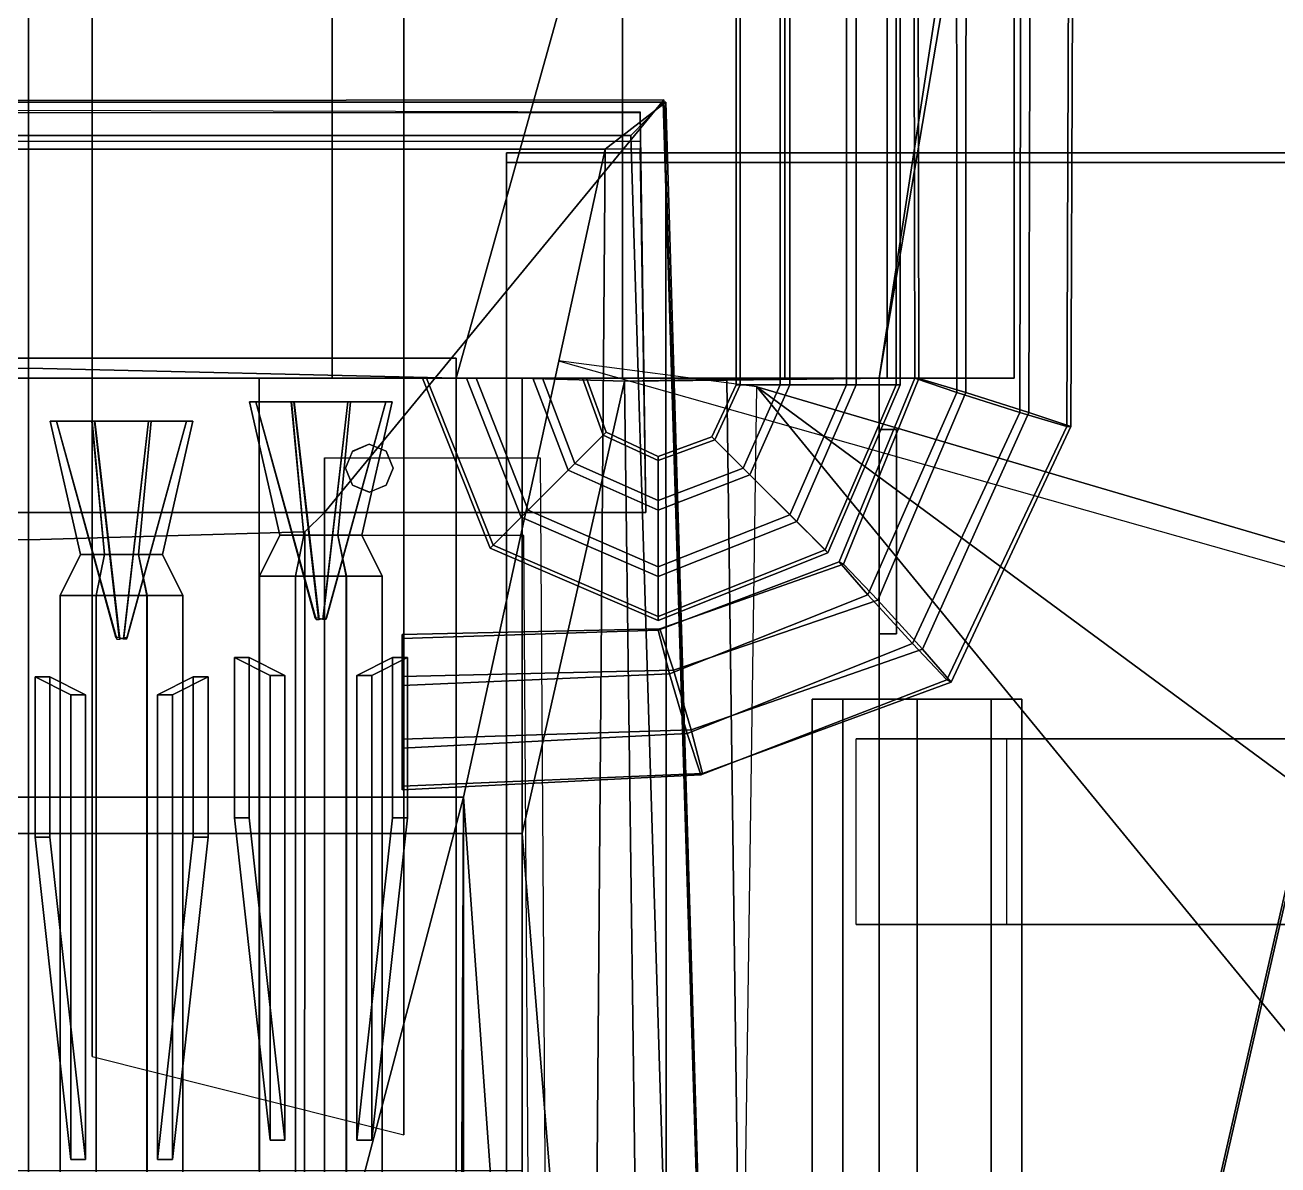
# Model space of a CAD drawing. Extents: x -7.9 to 7.9, y -12.5 to 11.9.
# Drawn here: x -0.024 to 2.019, y -1.594 to 0.266 of the extents above; entities that cross this region are included whole.
import ezdxf

# ---------------------------------------------------------------- set-up
doc = ezdxf.new("R2010")
doc.units = 0

msp = doc.modelspace()

# ---------------------------------------------------------------- linework, layer by layer
for points in [[(0.0852, -0.8499, 4.2507), (0.0852, -1.4171, 4.9023), (0.0852, 4.8547, 4.9023), (0.0852, 4.8547, 4.2507)], [(0.0852, 4.8547, 4.9023), (0.0852, -1.4171, 4.9023), (0.5933, -1.5447, 4.9023), (0.5933, 4.8547, 4.9023)], [(0.5933, 4.8547, 4.2507), (0.5933, 4.8547, 4.9023), (0.5933, -1.5447, 4.9023), (0.5933, -0.9776, 4.2507)], [(0.4765, -0.3107, 4.8343), (0.95, -0.3107, 4.5662), (0.95, 4.4444, 4.5662), (0.4765, 3.905, 4.8343)], [(1.2147, -0.3107, 4.0273), (1.2147, 4.4444, 4.0273), (0.95, 4.4444, 4.5662), (0.95, -0.3107, 4.5662)], [(1.3815, -0.3107, 3.1061), (1.3815, 4.4444, 3.1061), (1.2147, 4.4444, 4.0273), (1.2147, -0.3107, 4.0273)], [(1.5889, -0.3107, 3.1061), (1.5889, 4.4425, 3.1052), (1.3815, 4.4444, 3.1061), (1.3815, -0.3107, 3.1061)], [(1.5889, 4.375, 1.2444), (1.5889, 4.4425, 3.1052), (1.5889, -0.3107, 3.1061), (1.5889, 0.388, 2.0157)], [(-0.5146, -0.3107, 4.8343), (-0.0191, -0.3107, 4.8845), (-0.0191, 3.905, 4.8845), (-0.5146, 3.905, 4.8343)], [(0.4765, -0.3107, 4.8343), (0.4765, 3.905, 4.8343), (-0.0191, 3.905, 4.8845), (-0.0191, -0.3107, 4.8845)], [(1.4331, -0.3108, 4.3927), (1.4296, 1.982, 4.5641), (1.5109, 1.9952, 4.4938), (1.5101, -0.3339, 4.321)], [(1.5101, -0.3339, 4.321), (1.5109, 1.9952, 4.4938), (1.619, 1.9919, 4.5002), (1.6128, -0.3664, 4.3275)], [(1.6128, -0.3664, 4.3275), (1.619, 1.9919, 4.5002), (1.6904, 1.9739, 4.5794), (1.681, -0.3894, 4.4084)], [(1.4269, -0.3107, 4.5006), (1.4227, 1.9599, 4.6698), (1.4296, 1.982, 4.5641), (1.4331, -0.3108, 4.3927)], [(1.6747, -0.3893, 4.5162), (1.681, -0.3894, 4.4084), (1.6904, 1.9739, 4.5794), (1.6835, 1.9518, 4.6852)], [(1.4269, -0.3107, 4.5006), (1.4951, -0.3337, 4.5814), (1.4942, 1.9419, 4.7491), (1.4227, 1.9599, 4.6698)], [(1.5978, -0.3663, 4.5879), (1.6022, 1.9385, 4.7555), (1.4942, 1.9419, 4.7491), (1.4951, -0.3337, 4.5814)], [(1.5978, -0.3663, 4.5879), (1.6747, -0.3893, 4.5162), (1.6835, 1.9518, 4.6852), (1.6022, 1.9385, 4.7555)], [(1.1354, -0.3214, 4.4849), (1.1354, 0.8807, 4.6698), (1.1419, 0.903, 4.5641), (1.1419, -0.3214, 4.3768)], [(1.1419, -0.3214, 4.3768), (1.1419, 0.903, 4.5641), (1.223, 0.9177, 4.4938), (1.223, -0.3214, 4.305)], [(1.223, -0.3214, 4.305), (1.223, 0.9177, 4.4938), (1.331, 0.9164, 4.5002), (1.331, -0.3214, 4.3115)], [(1.331, -0.3214, 4.3115), (1.331, 0.9164, 4.5002), (1.4028, 0.8997, 4.5794), (1.4028, -0.3214, 4.3925)], [(1.3963, -0.3214, 4.5006), (1.4028, -0.3214, 4.3925), (1.4028, 0.8997, 4.5794), (1.3963, 0.8775, 4.6852)], [(1.1354, -0.3214, 4.4849), (1.2072, -0.3214, 4.5659), (1.2072, 0.8641, 4.7491), (1.1354, 0.8807, 4.6698)], [(1.3153, -0.3214, 4.5724), (1.3153, 0.8627, 4.7555), (1.2072, 0.8641, 4.7491), (1.2072, -0.3214, 4.5659)], [(1.3153, -0.3214, 4.5724), (1.3963, -0.3214, 4.5006), (1.3963, 0.8775, 4.6852), (1.3153, 0.8627, 4.7555)], [(-0.7169, -0.3107, 1.4255), (-0.9384, 0.4842, 1.2344), (-0.0191, 0.4842, 1.2344), (-0.0191, -0.2942, 1.4584)], [(0.6788, -0.3107, 1.4255), (-0.0191, -0.2942, 1.4584), (-0.0191, 0.4842, 1.2344), (0.9003, 0.4842, 1.2344)], [(0.6788, -0.3107, 1.4255), (0.9003, 0.4842, 1.2344), (1.4884, 0.4682, 1.339), (1.3687, -0.3107, 1.4255)], [(1.3687, -0.3107, 1.4255), (1.4884, 0.4682, 1.339), (1.4884, 0.3931, 1.9637), (1.3687, -0.3107, 2.8876)], [(1.3687, -0.3107, 2.8876), (1.4884, 0.3931, 1.9637), (1.5889, 0.388, 2.0157), (1.5889, -0.3107, 3.1061)], [(-0.5019, -0.5295, 2.4624), (-0.0191, -0.5295, 2.4624), (-0.0191, 0.1424, 2.4624), (-1.0557, 0.1436, 2.4623)], [(-1.0555, 0.1436, 2.3792), (-0.0191, 0.1424, 2.3793), (-0.0191, -0.5295, 2.3793), (-0.5019, -0.5295, 2.3793)], [(1.0174, 0.1436, 2.3792), (0.4638, -0.5295, 2.3793), (-0.0191, -0.5295, 2.3793), (-0.0191, 0.1424, 2.3793)], [(0.4638, -0.5295, 2.4624), (1.0176, 0.1436, 2.4623), (-0.0191, 0.1424, 2.4624), (-0.0191, -0.5295, 2.4624)], [(0.4638, -3.6465, 2.4624), (1.1357, -3.6996, 2.4622), (1.0176, 0.1436, 2.4623), (0.4638, -0.5295, 2.4624)], [(0.4638, -3.6465, 2.3793), (0.4638, -0.5295, 2.3793), (1.0174, 0.1436, 2.3792), (1.1355, -3.6996, 2.3791)], [(-0.0191, -3.7174, 1.8929), (-0.0191, 0.1397, 1.8929), (-1.0543, 0.1397, 1.8929), (-1.1757, -3.7975, 1.8929)], [(-1.0588, 0.1397, 2.7677), (-1.0543, 0.1397, 1.8929), (-0.0191, 0.1397, 1.8929), (-0.0191, 0.1397, 2.7671)], [(-0.9596, 0.0632, 3.523), (-1.0588, 0.1397, 2.7677), (-0.0191, 0.1397, 2.7671), (-0.0191, 0.0633, 3.5199)], [(-0.0191, 0.1397, 1.9803), (-1.0547, 0.1397, 1.9804), (-1.0019, 0.0853, 1.9805), (-0.0191, 0.0853, 1.9803)], [(-1.017, 0.1242, 2.9258), (-0.0191, 0.1266, 2.9258), (-0.0191, -0.5295, 2.9258), (-1.0262, -0.5295, 2.9258)], [(1.0207, 0.1397, 2.7677), (-0.0191, 0.1397, 2.7671), (-0.0191, 0.1397, 1.8929), (1.0162, 0.1397, 1.8929)], [(0.9215, 0.0632, 3.523), (-0.0191, 0.0633, 3.5199), (-0.0191, 0.1397, 2.7671), (1.0207, 0.1397, 2.7677)], [(-0.0191, -3.7174, 1.8929), (1.1376, -3.7975, 1.8929), (1.0162, 0.1397, 1.8929), (-0.0191, 0.1397, 1.8929)], [(-0.0191, 0.1397, 1.9803), (-0.0191, 0.0853, 1.9803), (0.9638, 0.0853, 1.9805), (1.0166, 0.1397, 1.9804)], [(0.9789, 0.1242, 2.9258), (0.9881, -0.5295, 2.9258), (-0.0191, -0.5295, 2.9258), (-0.0191, 0.1266, 2.9258)], [(0.8913, -3.7975, 3.7081), (0.9215, 0.0632, 3.523), (1.0207, 0.1397, 2.7677), (1.0225, -3.7975, 2.7071)], [(1.0166, 0.1397, 1.9804), (0.9638, 0.0853, 1.9805), (1.0831, -3.7992, 1.9753), (1.1376, -3.7975, 1.9752)], [(1.1376, -3.7975, 1.8929), (1.1376, -3.7975, 2.7154), (1.0207, 0.1397, 2.7677), (1.0162, 0.1397, 1.8929)], [(1.1376, -3.7975, 2.7154), (1.0225, -3.7975, 2.7071), (1.0207, 0.1397, 2.7677)], [(-1.0262, -0.5295, 3.0089), (-0.0191, -0.5295, 3.0089), (-0.0191, 0.1224, 3.0089), (-1.017, 0.1224, 3.0089)], [(0.9881, -0.5295, 3.0089), (0.9789, 0.1224, 3.0089), (-0.0191, 0.1224, 3.0089), (-0.0191, -0.5295, 3.0089)], [(-0.0191, 0.0853, 1.9803), (-1.0019, 0.0853, 1.9805), (-1.0014, 0.0853, 1.8931), (-0.0191, 0.0853, 1.8929)], [(-0.0191, 0.0853, 1.9803), (-0.0191, 0.0853, 1.8929), (0.9633, 0.0853, 1.8931), (0.9638, 0.0853, 1.9805)], [(1.0831, -3.7992, 1.8931), (1.0831, -3.7992, 1.9753), (0.9638, 0.0853, 1.9805), (0.9633, 0.0853, 1.8931)], [(-1.017, 0.0763, 3.4429), (-0.0191, 0.0763, 3.4429), (-0.0191, -0.5295, 3.4429), (-1.0262, -0.5295, 3.4429)], [(-1.0262, -0.5295, 3.526), (-0.0191, -0.5295, 3.526), (-0.0191, 0.0633, 3.526), (-1.017, 0.0633, 3.526)], [(-0.7286, -0.994, 4.222), (-0.9596, 0.0632, 3.523), (-0.0191, 0.0633, 3.5199), (-0.0191, -0.994, 4.2327)], [(0.9789, 0.0763, 3.4429), (0.9881, -0.5295, 3.4429), (-0.0191, -0.5295, 3.4429), (-0.0191, 0.0763, 3.4429)], [(0.9881, -0.5295, 3.526), (0.9789, 0.0633, 3.526), (-0.0191, 0.0633, 3.526), (-0.0191, -0.5295, 3.526)], [(0.6905, -0.994, 4.222), (-0.0191, -0.994, 4.2327), (-0.0191, 0.0633, 3.5199), (0.9215, 0.0632, 3.523)], [(0.8913, -3.7975, 3.7081), (0.6905, -0.994, 4.222), (0.9215, 0.0632, 3.523)], [(3.0017, -0.3575, 4.1037), (0.7607, -6.7043, 4.1037), (2.3067, 0.0569, 4.1037)], [(0.7607, -6.7043, 4.1037), (0.7607, 0.0569, 4.1037), (2.3067, 0.0569, 4.1037)], [(2.3067, 0.0416, 4.271), (2.3067, 0.0569, 4.1037), (0.7607, 0.0569, 4.1037), (0.7607, 0.0416, 4.271)], [(0.7607, -6.7197, 4.271), (2.3067, 0.0416, 4.271), (0.7607, 0.0416, 4.271)], [(3.0017, -0.3728, 4.271), (2.3067, 0.0416, 4.271), (0.7607, -6.7197, 4.271)], [(-0.0191, -5.2878, 1.7561), (-0.7169, -5.2918, 1.7561), (-0.7169, -0.2777, 1.7561), (-0.0191, -0.2777, 1.7561)], [(-0.7169, -0.3107, 1.4255), (-0.0191, -0.2942, 1.4584), (-0.0191, -0.2777, 1.7561), (-0.7169, -0.2777, 1.7561)], [(-0.0191, -5.2878, 1.7561), (-0.0191, -0.2777, 1.7561), (0.6788, -0.2777, 1.7561), (0.6788, -5.2918, 1.7561)], [(0.6788, -0.3107, 1.4255), (0.6788, -0.2777, 1.7561), (-0.0191, -0.2777, 1.7561), (-0.0191, -0.2942, 1.4584)], [(0.6788, -0.2777, 1.7561), (0.6788, -0.3107, 1.4255), (0.6788, -5.2919, 1.4255), (0.6788, -5.2918, 1.7561)], [(0.8457, -0.2821, 4.1037), (4.2292, -1.2404, 4.1067), (4.2597, -1.2344, 3.7239), (1.1692, -0.3247, 2.7156)], [(-0.0191, -0.3107, 4.517), (-0.0191, -0.3107, 4.8845), (-0.5146, -0.3107, 4.8343), (-0.3954, -0.3107, 4.4769)], [(-0.3954, -1.0529, 4.4769), (-0.0191, -1.0529, 4.517), (-0.0191, -0.3107, 4.517), (-0.3954, -0.3107, 4.4769)], [(0.3573, -1.0529, 4.4769), (0.3573, -0.3107, 4.4769), (-0.0191, -0.3107, 4.517), (-0.0191, -1.0529, 4.517)], [(-0.0191, -0.3107, 4.517), (0.3573, -0.3107, 4.4769), (0.4765, -0.3107, 4.8343), (-0.0191, -0.3107, 4.8845)], [(0.7864, -1.0529, 4.2628), (0.7864, -0.3107, 4.2628), (0.3573, -0.3107, 4.4769), (0.3573, -1.0529, 4.4769)], [(0.3573, -0.3107, 4.4769), (0.7864, -0.3107, 4.2628), (0.95, -0.3107, 4.5662), (0.4765, -0.3107, 4.8343)], [(0.6304, -0.3107, 4.5006), (0.6239, -0.3107, 4.3925), (0.7342, -0.5877, 4.3925), (0.7388, -0.5831, 4.5006)], [(0.6957, -0.3107, 4.3115), (0.7849, -0.5369, 4.3115), (0.7342, -0.5877, 4.3925), (0.6239, -0.3107, 4.3925)], [(0.7114, -0.3107, 4.5724), (0.6304, -0.3107, 4.5006), (0.7388, -0.5831, 4.5006), (0.7961, -0.5258, 4.5724)], [(1.3687, -0.3107, 1.4255), (1.3687, -5.2919, 1.4255), (0.6788, -5.2919, 1.4255), (0.6788, -0.3107, 1.4255)], [(0.8037, -0.3107, 4.305), (0.8614, -0.4605, 4.305), (0.7849, -0.5369, 4.3115), (0.6957, -0.3107, 4.3115)], [(0.7114, -0.3107, 4.5724), (0.7961, -0.5258, 4.5724), (0.8725, -0.4494, 4.5659), (0.8195, -0.3107, 4.5659)], [(0.9532, -0.3152, 3.8269), (0.7864, -0.3107, 4.2628), (0.7864, -1.0529, 4.2628)], [(0.7864, -0.3107, 4.2628), (0.9532, -0.3152, 3.8269), (1.2147, -0.3107, 4.0273), (0.95, -0.3107, 4.5662)], [(0.997, -3.6385, 3.831), (0.9532, -0.3152, 3.8269), (0.7864, -1.0529, 4.2628)], [(0.8848, -0.3107, 4.3768), (0.9186, -0.4032, 4.3768), (0.8614, -0.4605, 4.305), (0.8037, -0.3107, 4.305)], [(0.8913, -0.3107, 4.4849), (0.8195, -0.3107, 4.5659), (0.8725, -0.4494, 4.5659), (0.9232, -0.3986, 4.4849)], [(0.8913, -0.3107, 4.4849), (0.9232, -0.3986, 4.4849), (0.9186, -0.4032, 4.3768), (0.8848, -0.3107, 4.3768)], [(0.9532, -0.3152, 3.8269), (1.1203, -0.3135, 2.8866), (1.3815, -0.3107, 3.1061), (1.2147, -0.3107, 4.0273)], [(1.164, -3.6369, 2.8907), (1.1203, -0.3135, 2.8866), (0.9532, -0.3152, 3.8269), (0.997, -3.6385, 3.831)], [(1.0959, -0.4062, 4.4849), (1.1467, -0.457, 4.5659), (1.2072, -0.3214, 4.5659), (1.1354, -0.3214, 4.4849)], [(1.0959, -0.4062, 4.4849), (1.1354, -0.3214, 4.4849), (1.1419, -0.3214, 4.3768), (1.1005, -0.4108, 4.3768)], [(1.1005, -0.4108, 4.3768), (1.1419, -0.3214, 4.3768), (1.223, -0.3214, 4.305), (1.1578, -0.4681, 4.305)], [(1.3687, -3.6383, 2.8876), (1.3687, -0.3107, 2.8876), (1.1203, -0.3135, 2.8866), (1.164, -3.6369, 2.8907)], [(1.1203, -0.3135, 2.8866), (1.3687, -0.3107, 2.8876), (1.5889, -0.3107, 3.1061), (1.3815, -0.3107, 3.1061)], [(1.1355, -2.6971, 2.7777), (1.1692, -0.3247, 2.7156), (2.0573, -1.4079, 3.0331), (2.0451, -2.2791, 3.0586)], [(1.2231, -0.5334, 4.5724), (1.3153, -0.3214, 4.5724), (1.2072, -0.3214, 4.5659), (1.1467, -0.457, 4.5659)], [(1.1578, -0.4681, 4.305), (1.223, -0.3214, 4.305), (1.331, -0.3214, 4.3115), (1.2342, -0.5445, 4.3115)], [(1.1692, -0.3247, 2.7156), (4.2597, -1.2344, 3.7239), (2.6379, -1.4083, 3.2168)], [(2.6379, -1.4083, 3.2168), (2.0573, -1.4079, 3.0331), (1.1692, -0.3247, 2.7156)], [(1.2231, -0.5334, 4.5724), (1.2804, -0.5907, 4.5006), (1.3963, -0.3214, 4.5006), (1.3153, -0.3214, 4.5724)], [(1.2342, -0.5445, 4.3115), (1.331, -0.3214, 4.3115), (1.4028, -0.3214, 4.3925), (1.285, -0.5953, 4.3925)], [(1.2804, -0.5907, 4.5006), (1.285, -0.5953, 4.3925), (1.4028, -0.3214, 4.3925), (1.3963, -0.3214, 4.5006)], [(1.3035, -0.61, 4.4839), (1.4269, -0.3107, 4.5006), (1.4331, -0.3108, 4.3927), (1.3102, -0.6137, 4.3759)], [(1.3035, -0.61, 4.4839), (1.3502, -0.6637, 4.5654), (1.4951, -0.3337, 4.5814), (1.4269, -0.3107, 4.5006)], [(1.3102, -0.6137, 4.3759), (1.4331, -0.3108, 4.3927), (1.5101, -0.3339, 4.321), (1.3664, -0.6728, 4.3047)], [(1.3687, -5.0525, 1.7561), (1.3687, -5.2919, 1.4255), (1.3687, -0.3107, 1.4255), (1.3687, -3.6383, 1.7561)], [(1.3687, -0.3107, 2.8876), (1.3687, -3.6383, 2.8876), (1.3687, -3.6383, 1.7561), (1.3687, -0.3107, 1.4255)], [(1.423, -0.7435, 4.5727), (1.5978, -0.3663, 4.5879), (1.4951, -0.3337, 4.5814), (1.3502, -0.6637, 4.5654)], [(1.3664, -0.6728, 4.3047), (1.5101, -0.3339, 4.321), (1.6128, -0.3664, 4.3275), (1.4392, -0.7526, 4.312)], [(0.3912, -0.5666, 1.6005), (0.4303, -0.5666, 1.6396), (0.4098, -0.3488, 1.6892), (0.3417, -0.3488, 1.621)], [(0.3913, -0.5666, 1.5451), (0.3912, -0.5666, 1.6005), (0.3417, -0.3488, 1.621), (0.3417, -0.3488, 1.5246)], [(0.4304, -0.5666, 1.506), (0.3913, -0.5666, 1.5451), (0.3417, -0.3488, 1.5246), (0.4099, -0.3488, 1.4565)], [(0.4099, -0.3488, 1.4565), (0.3417, -0.3488, 1.5246), (0.3519, -0.3488, 1.5288), (0.4142, -0.3488, 1.4667)], [(0.3417, -0.3488, 1.5246), (0.3417, -0.3488, 1.621), (0.3519, -0.3488, 1.6168), (0.3519, -0.3488, 1.5288)], [(0.3417, -0.3488, 1.621), (0.4098, -0.3488, 1.6892), (0.414, -0.3488, 1.679), (0.3519, -0.3488, 1.6168)], [(0.3519, -0.3488, 1.6168), (0.414, -0.3488, 1.679), (0.4543, -0.702, 1.582), (0.4489, -0.702, 1.5766)], [(0.3519, -0.3488, 1.5288), (0.3519, -0.3488, 1.6168), (0.4489, -0.702, 1.5766), (0.4501, -0.7041, 1.5699)], [(0.4142, -0.3488, 1.4667), (0.3519, -0.3488, 1.5288), (0.4501, -0.7041, 1.5699), (0.4551, -0.7041, 1.5649)], [(0.4303, -0.5666, 1.6396), (0.4857, -0.5666, 1.6397), (0.5062, -0.3488, 1.6892), (0.4098, -0.3488, 1.6892)], [(0.4098, -0.3488, 1.6892), (0.5062, -0.3488, 1.6892), (0.502, -0.3488, 1.679), (0.414, -0.3488, 1.679)], [(0.4858, -0.5666, 1.5061), (0.4304, -0.5666, 1.506), (0.4099, -0.3488, 1.4565), (0.5063, -0.3488, 1.4565)], [(0.5063, -0.3488, 1.4565), (0.4099, -0.3488, 1.4565), (0.4142, -0.3488, 1.4667), (0.5021, -0.3488, 1.4667)], [(0.414, -0.3488, 1.679), (0.502, -0.3488, 1.679), (0.461, -0.7041, 1.5808), (0.4543, -0.702, 1.582)], [(0.5021, -0.3488, 1.4667), (0.4142, -0.3488, 1.4667), (0.4551, -0.7041, 1.5649), (0.4618, -0.702, 1.5637)], [(0.502, -0.3488, 1.679), (0.5642, -0.3488, 1.6169), (0.466, -0.7041, 1.5758), (0.461, -0.7041, 1.5808)], [(0.5642, -0.3488, 1.529), (0.5021, -0.3488, 1.4667), (0.4618, -0.702, 1.5637), (0.4672, -0.702, 1.5691)], [(0.5642, -0.3488, 1.6169), (0.5642, -0.3488, 1.529), (0.4672, -0.702, 1.5691), (0.466, -0.7041, 1.5758)], [(0.4857, -0.5666, 1.6397), (0.5248, -0.5666, 1.6006), (0.5744, -0.3488, 1.6211), (0.5062, -0.3488, 1.6892)], [(0.5249, -0.5666, 1.5452), (0.4858, -0.5666, 1.5061), (0.5063, -0.3488, 1.4565), (0.5744, -0.3488, 1.5247)], [(0.5062, -0.3488, 1.6892), (0.5744, -0.3488, 1.6211), (0.5642, -0.3488, 1.6169), (0.502, -0.3488, 1.679)], [(0.5744, -0.3488, 1.5247), (0.5063, -0.3488, 1.4565), (0.5021, -0.3488, 1.4667), (0.5642, -0.3488, 1.529)], [(0.5248, -0.5666, 1.6006), (0.5249, -0.5666, 1.5452), (0.5744, -0.3488, 1.5247), (0.5744, -0.3488, 1.6211)], [(0.5744, -0.3488, 1.6211), (0.5744, -0.3488, 1.5247), (0.5642, -0.3488, 1.529), (0.5642, -0.3488, 1.6169)], [(3.6335, -0.7206, 4.1037), (0.7607, -6.7043, 4.1037), (3.0017, -0.3575, 4.1037)], [(1.423, -0.7435, 4.5727), (1.4792, -0.8026, 4.5016), (1.6747, -0.3893, 4.5162), (1.5978, -0.3663, 4.5879)], [(1.4392, -0.7526, 4.312), (1.6128, -0.3664, 4.3275), (1.681, -0.3894, 4.4084), (1.4859, -0.8064, 4.3936)], [(0.0661, -0.5983, 1.6005), (0.1053, -0.5983, 1.6396), (0.0847, -0.3806, 1.6892), (0.0166, -0.3806, 1.621)], [(0.0662, -0.5983, 1.5451), (0.0661, -0.5983, 1.6005), (0.0166, -0.3806, 1.621), (0.0166, -0.3806, 1.5246)], [(0.1053, -0.5983, 1.506), (0.0662, -0.5983, 1.5451), (0.0166, -0.3806, 1.5246), (0.0848, -0.3806, 1.4565)], [(0.0848, -0.3806, 1.4565), (0.0166, -0.3806, 1.5246), (0.0268, -0.3806, 1.5288), (0.0891, -0.3806, 1.4667)], [(0.0166, -0.3806, 1.5246), (0.0166, -0.3806, 1.621), (0.0268, -0.3806, 1.6168), (0.0268, -0.3806, 1.5288)], [(0.0166, -0.3806, 1.621), (0.0847, -0.3806, 1.6892), (0.0889, -0.3806, 1.679), (0.0268, -0.3806, 1.6168)], [(0.0268, -0.3806, 1.6168), (0.0889, -0.3806, 1.679), (0.1292, -0.7337, 1.582), (0.1238, -0.7337, 1.5766)], [(0.0268, -0.3806, 1.5288), (0.0268, -0.3806, 1.6168), (0.1238, -0.7337, 1.5766), (0.125, -0.7359, 1.5699)], [(0.0891, -0.3806, 1.4667), (0.0268, -0.3806, 1.5288), (0.125, -0.7359, 1.5699), (0.13, -0.7359, 1.5649)], [(0.1053, -0.5983, 1.6396), (0.1606, -0.5983, 1.6397), (0.1811, -0.3806, 1.6892), (0.0847, -0.3806, 1.6892)], [(0.0847, -0.3806, 1.6892), (0.1811, -0.3806, 1.6892), (0.1769, -0.3806, 1.679), (0.0889, -0.3806, 1.679)], [(0.1607, -0.5983, 1.5061), (0.1053, -0.5983, 1.506), (0.0848, -0.3806, 1.4565), (0.1812, -0.3806, 1.4565)], [(0.1812, -0.3806, 1.4565), (0.0848, -0.3806, 1.4565), (0.0891, -0.3806, 1.4667), (0.177, -0.3806, 1.4667)], [(0.0889, -0.3806, 1.679), (0.1769, -0.3806, 1.679), (0.1359, -0.7359, 1.5808), (0.1292, -0.7337, 1.582)], [(0.177, -0.3806, 1.4667), (0.0891, -0.3806, 1.4667), (0.13, -0.7359, 1.5649), (0.1367, -0.7337, 1.5637)], [(0.1769, -0.3806, 1.679), (0.2391, -0.3806, 1.6169), (0.1409, -0.7359, 1.5758), (0.1359, -0.7359, 1.5808)], [(0.2391, -0.3806, 1.529), (0.177, -0.3806, 1.4667), (0.1367, -0.7337, 1.5637), (0.1421, -0.7337, 1.5691)], [(0.2391, -0.3806, 1.6169), (0.2391, -0.3806, 1.529), (0.1421, -0.7337, 1.5691), (0.1409, -0.7359, 1.5758)], [(0.1606, -0.5983, 1.6397), (0.1997, -0.5983, 1.6006), (0.2493, -0.3806, 1.6211), (0.1811, -0.3806, 1.6892)], [(0.1998, -0.5983, 1.5452), (0.1607, -0.5983, 1.5061), (0.1812, -0.3806, 1.4565), (0.2493, -0.3806, 1.5247)], [(0.1811, -0.3806, 1.6892), (0.2493, -0.3806, 1.6211), (0.2391, -0.3806, 1.6169), (0.1769, -0.3806, 1.679)], [(0.2493, -0.3806, 1.5247), (0.1812, -0.3806, 1.4565), (0.177, -0.3806, 1.4667), (0.2391, -0.3806, 1.529)], [(0.1997, -0.5983, 1.6006), (0.1998, -0.5983, 1.5452), (0.2493, -0.3806, 1.5247), (0.2493, -0.3806, 1.6211)], [(0.2493, -0.3806, 1.6211), (0.2493, -0.3806, 1.5247), (0.2391, -0.3806, 1.529), (0.2391, -0.3806, 1.6169)], [(3.0017, -0.3728, 4.271), (0.7607, -6.7197, 4.271), (3.6335, -0.736, 4.271)], [(0.7607, -2.1641, 4.271), (0.7834, -2.1641, 4.7484), (7.3896, -0.4038, 4.7484), (7.3896, -0.4038, 4.271)], [(0.7834, -6.4985, 4.4398), (7.3896, -1.3735, 4.4398), (7.3896, -0.4038, 4.7484), (0.7834, -2.1641, 4.7484)], [(0.9186, -0.4032, 4.3768), (1.008, -0.4447, 4.3768), (1.008, -0.5257, 4.305), (0.8614, -0.4605, 4.305)], [(0.9232, -0.3986, 4.4849), (0.8725, -0.4494, 4.5659), (1.008, -0.51, 4.5659), (1.008, -0.4382, 4.4849)], [(0.9232, -0.3986, 4.4849), (1.008, -0.4382, 4.4849), (1.008, -0.4447, 4.3768), (0.9186, -0.4032, 4.3768)], [(1.008, -0.4382, 4.4849), (1.0959, -0.4062, 4.4849), (1.1005, -0.4108, 4.3768), (1.008, -0.4447, 4.3768)], [(1.008, -0.4382, 4.4849), (1.008, -0.51, 4.5659), (1.1467, -0.457, 4.5659), (1.0959, -0.4062, 4.4849)], [(1.3687, -0.7276, 1.8747), (1.3971, -0.7276, 1.8747), (1.3971, -0.3939, 1.8747), (1.3687, -0.3939, 1.8747)], [(1.3687, -0.3939, 1.8747), (1.3971, -0.3939, 1.8747), (1.3971, -0.3939, 1.5409), (1.3687, -0.3939, 1.5409)], [(1.3687, -0.3939, 1.5409), (1.3971, -0.3939, 1.5409), (1.3971, -0.7276, 1.5409), (1.3687, -0.7276, 1.5409)], [(1.3971, -0.7276, 1.8747), (1.3971, -0.7276, 1.5409), (1.3971, -0.3939, 1.5409), (1.3971, -0.3939, 1.8747)], [(1.4792, -0.8026, 4.5016), (1.4859, -0.8064, 4.3936), (1.681, -0.3894, 4.4084), (1.6747, -0.3893, 4.5162)], [(0.537, -0.4183, 1.8923), (0.5094, -0.4297, 1.8923), (0.5094, -0.4299, 3.8483), (0.5368, -0.4183, 3.8408)], [(0.537, -0.4183, 1.8923), (0.5368, -0.4183, 3.8408), (0.5644, -0.4296, 3.8511), (0.5646, -0.4297, 1.8923)], [(1.008, -0.4447, 4.3768), (1.1005, -0.4108, 4.3768), (1.1578, -0.4681, 4.305), (1.008, -0.5257, 4.305)], [(0.4638, -3.6465, 3.9395), (0.4638, -0.5668, 3.9395), (0.4638, -0.4406, 3.8564), (0.4638, -3.6465, 3.8564)], [(0.4638, -3.6465, 3.8564), (0.4638, -0.4406, 3.8564), (0.8156, -0.4406, 3.8564), (0.8368, -3.6465, 3.8564)], [(0.498, -0.4573, 1.8923), (0.498, -0.4575, 3.8679), (0.5094, -0.4299, 3.8483), (0.5094, -0.4297, 1.8923)], [(0.576, -0.4573, 1.8923), (0.5646, -0.4297, 1.8923), (0.5644, -0.4296, 3.8511), (0.576, -0.4572, 3.8668)], [(0.7961, -0.5258, 4.5724), (1.008, -0.6181, 4.5724), (1.008, -0.51, 4.5659), (0.8725, -0.4494, 4.5659)], [(0.498, -0.4573, 1.8923), (0.5094, -0.4849, 1.8923), (0.5095, -0.485, 3.857), (0.498, -0.4575, 3.8679)], [(0.576, -0.4573, 1.8923), (0.576, -0.4572, 3.8668), (0.5646, -0.4848, 3.857), (0.5646, -0.4849, 1.8923)], [(0.8614, -0.4605, 4.305), (1.008, -0.5257, 4.305), (1.008, -0.6338, 4.3115), (0.7849, -0.5369, 4.3115)], [(1.008, -0.6181, 4.5724), (1.2231, -0.5334, 4.5724), (1.1467, -0.457, 4.5659), (1.008, -0.51, 4.5659)], [(1.008, -0.5257, 4.305), (1.1578, -0.4681, 4.305), (1.2342, -0.5445, 4.3115), (1.008, -0.6338, 4.3115)], [(0.537, -0.4964, 1.8923), (0.5371, -0.4964, 3.8547), (0.5095, -0.485, 3.857), (0.5094, -0.4849, 1.8923)], [(0.537, -0.4964, 1.8923), (0.5646, -0.4849, 1.8923), (0.5646, -0.4848, 3.857), (0.5371, -0.4964, 3.8547)], [(-1.0262, -0.5295, 2.9258), (-0.0191, -0.5295, 2.9258), (-0.0191, -0.5295, 3.0089), (-1.0262, -0.5295, 3.0089)], [(-1.0262, -0.5295, 3.4429), (-0.0191, -0.5295, 3.4429), (-0.0191, -0.5295, 3.526), (-1.0262, -0.5295, 3.526)], [(-0.5019, -0.5295, 2.3793), (-0.0191, -0.5295, 2.3793), (-0.0191, -0.5744, 2.407), (-0.4701, -0.5613, 2.407)], [(-0.4701, -0.5613, 2.4347), (-0.0191, -0.5744, 2.4347), (-0.0191, -0.5295, 2.4624), (-0.5019, -0.5295, 2.4624)], [(0.9881, -0.5295, 2.9258), (0.9881, -0.5295, 3.0089), (-0.0191, -0.5295, 3.0089), (-0.0191, -0.5295, 2.9258)], [(0.9881, -0.5295, 3.4429), (0.9881, -0.5295, 3.526), (-0.0191, -0.5295, 3.526), (-0.0191, -0.5295, 3.4429)], [(0.4638, -0.5295, 2.3793), (0.432, -0.5613, 2.407), (-0.0191, -0.5744, 2.407), (-0.0191, -0.5295, 2.3793)], [(0.432, -0.5613, 2.4347), (0.4638, -0.5295, 2.4624), (-0.0191, -0.5295, 2.4624), (-0.0191, -0.5744, 2.4347)], [(0.4638, -0.5295, 2.4624), (0.432, -0.5613, 2.4347), (0.4305, -3.6767, 2.4347), (0.4638, -3.6465, 2.4624)], [(0.432, -0.5613, 2.407), (0.4638, -0.5295, 2.3793), (0.4638, -3.6465, 2.3793), (0.4305, -3.6767, 2.407)], [(0.7961, -0.5258, 4.5724), (0.7388, -0.5831, 4.5006), (1.008, -0.6991, 4.5006), (1.008, -0.6181, 4.5724)], [(0.7849, -0.5369, 4.3115), (1.008, -0.6338, 4.3115), (1.008, -0.7056, 4.3925), (0.7342, -0.5877, 4.3925)], [(1.008, -0.6181, 4.5724), (1.008, -0.6991, 4.5006), (1.2804, -0.5907, 4.5006), (1.2231, -0.5334, 4.5724)], [(1.008, -0.6338, 4.3115), (1.2342, -0.5445, 4.3115), (1.285, -0.5953, 4.3925), (1.008, -0.7056, 4.3925)], [(-0.4701, -0.5613, 2.407), (-0.0191, -0.5744, 2.407), (-0.0191, -0.5744, 2.4347), (-0.4701, -0.5613, 2.4347)], [(0.432, -0.5613, 2.407), (0.432, -0.5613, 2.4347), (-0.0191, -0.5744, 2.4347), (-0.0191, -0.5744, 2.407)], [(0.4166, -0.6334, 1.4727), (0.3579, -0.6334, 1.5313), (0.3913, -0.5666, 1.5451), (0.4304, -0.5666, 1.506)], [(0.3579, -0.6334, 1.5313), (0.3579, -0.6334, 1.6143), (0.3912, -0.5666, 1.6005), (0.3913, -0.5666, 1.5451)], [(0.3579, -0.6334, 1.6143), (0.4165, -0.6334, 1.673), (0.4303, -0.5666, 1.6396), (0.3912, -0.5666, 1.6005)], [(0.4165, -0.6334, 1.673), (0.4995, -0.6334, 1.673), (0.4857, -0.5666, 1.6397), (0.4303, -0.5666, 1.6396)], [(0.4996, -0.6334, 1.4727), (0.4166, -0.6334, 1.4727), (0.4304, -0.5666, 1.506), (0.4858, -0.5666, 1.5061)], [(0.432, -0.5613, 2.4347), (0.432, -0.5613, 2.407), (0.4305, -3.6767, 2.407), (0.4305, -3.6767, 2.4347)], [(0.4638, -0.5668, 3.9395), (0.4638, -3.6465, 3.9395), (0.8099, -3.6465, 3.9395), (0.7888, -0.5668, 3.9395)], [(0.4995, -0.6334, 1.673), (0.5582, -0.6334, 1.6144), (0.5248, -0.5666, 1.6006), (0.4857, -0.5666, 1.6397)], [(0.5582, -0.6334, 1.5314), (0.4996, -0.6334, 1.4727), (0.4858, -0.5666, 1.5061), (0.5249, -0.5666, 1.5452)], [(0.5582, -0.6334, 1.6144), (0.5582, -0.6334, 1.5314), (0.5249, -0.5666, 1.5452), (0.5248, -0.5666, 1.6006)], [(0.7388, -0.5831, 4.5006), (0.7342, -0.5877, 4.3925), (1.008, -0.7056, 4.3925), (1.008, -0.6991, 4.5006)], [(1.008, -0.6991, 4.5006), (1.008, -0.7056, 4.3925), (1.285, -0.5953, 4.3925), (1.2804, -0.5907, 4.5006)], [(0.0915, -0.6651, 1.4727), (0.0328, -0.6651, 1.5313), (0.0662, -0.5983, 1.5451), (0.1053, -0.5983, 1.506)], [(0.0328, -0.6651, 1.5313), (0.0328, -0.6651, 1.6143), (0.0661, -0.5983, 1.6005), (0.0662, -0.5983, 1.5451)], [(0.0328, -0.6651, 1.6143), (0.0914, -0.6651, 1.673), (0.1053, -0.5983, 1.6396), (0.0661, -0.5983, 1.6005)], [(0.0914, -0.6651, 1.673), (0.1744, -0.6651, 1.673), (0.1606, -0.5983, 1.6397), (0.1053, -0.5983, 1.6396)], [(0.1745, -0.6651, 1.4727), (0.0915, -0.6651, 1.4727), (0.1053, -0.5983, 1.506), (0.1607, -0.5983, 1.5061)], [(0.1744, -0.6651, 1.673), (0.2331, -0.6651, 1.6144), (0.1997, -0.5983, 1.6006), (0.1606, -0.5983, 1.6397)], [(0.2331, -0.6651, 1.5314), (0.1745, -0.6651, 1.4727), (0.1607, -0.5983, 1.5061), (0.1998, -0.5983, 1.5452)], [(0.2331, -0.6651, 1.6144), (0.2331, -0.6651, 1.5314), (0.1998, -0.5983, 1.5452), (0.1997, -0.5983, 1.6006)], [(1.0082, -0.7217, 4.494), (1.3035, -0.61, 4.4839), (1.3102, -0.6137, 4.3759), (1.0109, -0.7192, 4.3859)], [(1.0268, -0.7925, 4.5696), (1.3502, -0.6637, 4.5654), (1.3035, -0.61, 4.4839), (1.0082, -0.7217, 4.494)], [(0.4165, -2.6598, 1.673), (0.4165, -0.6334, 1.673), (0.3579, -0.6334, 1.6143), (0.3579, -2.6598, 1.6143)], [(0.3579, -2.6598, 1.6143), (0.3579, -0.6334, 1.6143), (0.3579, -0.6334, 1.5313), (0.3579, -2.6598, 1.5313)], [(0.3579, -2.6598, 1.5313), (0.3579, -0.6334, 1.5313), (0.4166, -0.6334, 1.4727), (0.4166, -2.6598, 1.4727)], [(0.4995, -2.6598, 1.673), (0.4995, -0.6334, 1.673), (0.4165, -0.6334, 1.673), (0.4165, -2.6598, 1.673)], [(0.4996, -0.6334, 1.4727), (0.4996, -2.6598, 1.4727), (0.4166, -2.6598, 1.4727), (0.4166, -0.6334, 1.4727)], [(0.5582, -2.6598, 1.6144), (0.5582, -0.6334, 1.6144), (0.4995, -0.6334, 1.673), (0.4995, -2.6598, 1.673)], [(0.4996, -2.6598, 1.4727), (0.4996, -0.6334, 1.4727), (0.5582, -0.6334, 1.5314), (0.5582, -2.6598, 1.5314)], [(0.5582, -2.6598, 1.5314), (0.5582, -0.6334, 1.5314), (0.5582, -0.6334, 1.6144), (0.5582, -2.6598, 1.6144)], [(1.0332, -0.7866, 4.3088), (1.0109, -0.7192, 4.3859), (1.3102, -0.6137, 4.3759), (1.3664, -0.6728, 4.3047)], [(0.0914, -2.6915, 1.673), (0.0914, -0.6651, 1.673), (0.0328, -0.6651, 1.6143), (0.0328, -2.6915, 1.6143)], [(0.0328, -2.6915, 1.6143), (0.0328, -0.6651, 1.6143), (0.0328, -0.6651, 1.5313), (0.0328, -2.6915, 1.5313)], [(0.0328, -2.6915, 1.5313), (0.0328, -0.6651, 1.5313), (0.0915, -0.6651, 1.4727), (0.0915, -2.6915, 1.4727)], [(0.1744, -2.6915, 1.673), (0.1744, -0.6651, 1.673), (0.0914, -0.6651, 1.673), (0.0914, -2.6915, 1.673)], [(0.1745, -0.6651, 1.4727), (0.1745, -2.6915, 1.4727), (0.0915, -2.6915, 1.4727), (0.0915, -0.6651, 1.4727)], [(0.2331, -2.6915, 1.6144), (0.2331, -0.6651, 1.6144), (0.1744, -0.6651, 1.673), (0.1744, -2.6915, 1.673)], [(0.1745, -2.6915, 1.4727), (0.1745, -0.6651, 1.4727), (0.2331, -0.6651, 1.5314), (0.2331, -2.6915, 1.5314)], [(0.2331, -2.6915, 1.5314), (0.2331, -0.6651, 1.5314), (0.2331, -0.6651, 1.6144), (0.2331, -2.6915, 1.6144)], [(1.0268, -0.7925, 4.5696), (1.0557, -0.8903, 4.5686), (1.423, -0.7435, 4.5727), (1.3502, -0.6637, 4.5654)], [(1.0621, -0.8843, 4.3078), (1.0332, -0.7866, 4.3088), (1.3664, -0.6728, 4.3047), (1.4392, -0.7526, 4.312)], [(1.0109, -0.7192, 4.3859), (1.0332, -0.7866, 4.3088), (0.5904, -0.7968, 4.3115), (0.5904, -0.7288, 4.3925)], [(1.0082, -0.7217, 4.494), (1.0109, -0.7192, 4.3859), (0.5904, -0.7288, 4.3925), (0.5904, -0.735, 4.5006)], [(1.0268, -0.7925, 4.5696), (1.0082, -0.7217, 4.494), (0.5904, -0.735, 4.5006), (0.5904, -0.8117, 4.5724)], [(5.0704, -0.7206, 4.1037), (7.6253, -1.4257, 4.1037), (0.7607, -6.7043, 4.1037), (4.352, -0.8468, 4.1037)], [(4.352, -0.8468, 4.1037), (0.7607, -6.7043, 4.1037), (3.6335, -0.7206, 4.1037)], [(1.3687, -0.7276, 1.5409), (1.3971, -0.7276, 1.5409), (1.3971, -0.7276, 1.8747), (1.3687, -0.7276, 1.8747)], [(3.6335, -0.736, 4.271), (0.7607, -6.7197, 4.271), (4.352, -0.8621, 4.271)], [(4.352, -0.8621, 4.271), (0.7607, -6.7197, 4.271), (7.6253, -1.4411, 4.271), (5.0704, -0.736, 4.271)], [(1.078, -0.9577, 4.4915), (1.4792, -0.8026, 4.5016), (1.423, -0.7435, 4.5727), (1.0557, -0.8903, 4.5686)], [(1.0807, -0.9552, 4.3835), (1.0621, -0.8843, 4.3078), (1.4392, -0.7526, 4.312), (1.4859, -0.8064, 4.3936)], [(0.3169, -0.766, 1.6897), (0.3751, -0.7953, 1.6315), (0.3751, -1.5532, 1.6315), (0.3169, -1.0274, 1.6897)], [(0.3751, -0.7953, 1.6315), (0.3169, -0.766, 1.6897), (0.3411, -0.766, 1.7141), (0.3993, -0.7953, 1.6558)], [(0.3411, -1.0274, 1.7141), (0.3411, -0.766, 1.7141), (0.3169, -0.766, 1.6897), (0.3169, -1.0274, 1.6897)], [(0.3169, -1.0274, 1.4559), (0.3169, -0.766, 1.4559), (0.3412, -0.766, 1.4317), (0.3412, -1.0274, 1.4317)], [(0.3751, -0.7953, 1.5141), (0.3169, -0.766, 1.4559), (0.3169, -1.0274, 1.4559), (0.3751, -1.5532, 1.5141)], [(0.3994, -0.7953, 1.4899), (0.3412, -0.766, 1.4317), (0.3169, -0.766, 1.4559), (0.3751, -0.7953, 1.5141)], [(0.3993, -0.7953, 1.6558), (0.3411, -0.766, 1.7141), (0.3411, -1.0274, 1.7141), (0.3993, -1.5532, 1.6558)], [(0.3412, -0.766, 1.4317), (0.3994, -0.7953, 1.4899), (0.3994, -1.5532, 1.4899), (0.3412, -1.0274, 1.4317)], [(0.5167, -0.7953, 1.6558), (0.5749, -0.766, 1.714), (0.5993, -0.766, 1.6898), (0.541, -0.7953, 1.6316)], [(0.5749, -0.766, 1.714), (0.5167, -0.7953, 1.6558), (0.5167, -1.5532, 1.6558), (0.5749, -1.0274, 1.714)], [(0.541, -0.7953, 1.5142), (0.5992, -0.766, 1.456), (0.575, -0.766, 1.4316), (0.5168, -0.7953, 1.4899)], [(0.5168, -0.7953, 1.4899), (0.575, -0.766, 1.4316), (0.575, -1.0274, 1.4316), (0.5168, -1.5532, 1.4899)], [(0.5992, -0.766, 1.456), (0.541, -0.7953, 1.5142), (0.541, -1.5532, 1.5142), (0.5992, -1.0274, 1.456)], [(0.541, -0.7953, 1.6316), (0.5993, -0.766, 1.6898), (0.5993, -1.0274, 1.6898), (0.541, -1.5532, 1.6316)], [(0.5993, -1.0274, 1.6898), (0.5993, -0.766, 1.6898), (0.5749, -0.766, 1.714), (0.5749, -1.0274, 1.714)], [(0.575, -1.0274, 1.4316), (0.575, -0.766, 1.4316), (0.5992, -0.766, 1.456), (0.5992, -1.0274, 1.456)], [(1.0332, -0.7866, 4.3088), (1.0621, -0.8843, 4.3078), (0.5904, -0.8992, 4.305), (0.5904, -0.7968, 4.3115)], [(1.0557, -0.8903, 4.5686), (1.0268, -0.7925, 4.5696), (0.5904, -0.8117, 4.5724), (0.5904, -0.914, 4.5659)], [(-0.0082, -0.7978, 1.6897), (0.05, -0.827, 1.6315), (0.05, -1.585, 1.6315), (-0.0082, -1.0592, 1.6897)], [(0.05, -0.827, 1.6315), (-0.0082, -0.7978, 1.6897), (0.016, -0.7978, 1.7141), (0.0743, -0.827, 1.6558)], [(0.016, -1.0592, 1.7141), (0.016, -0.7978, 1.7141), (-0.0082, -0.7978, 1.6897), (-0.0082, -1.0592, 1.6897)], [(-0.0082, -1.0592, 1.4559), (-0.0082, -0.7978, 1.4559), (0.0161, -0.7978, 1.4317), (0.0161, -1.0592, 1.4317)], [(0.05, -0.827, 1.5141), (-0.0082, -0.7978, 1.4559), (-0.0082, -1.0592, 1.4559), (0.05, -1.585, 1.5141)], [(0.0743, -0.827, 1.4899), (0.0161, -0.7978, 1.4317), (-0.0082, -0.7978, 1.4559), (0.05, -0.827, 1.5141)], [(0.0743, -0.827, 1.6558), (0.016, -0.7978, 1.7141), (0.016, -1.0592, 1.7141), (0.0743, -1.585, 1.6558)], [(0.0161, -0.7978, 1.4317), (0.0743, -0.827, 1.4899), (0.0743, -1.585, 1.4899), (0.0161, -1.0592, 1.4317)], [(0.1916, -0.827, 1.6558), (0.2498, -0.7978, 1.714), (0.2742, -0.7978, 1.6898), (0.2159, -0.827, 1.6316)], [(0.2498, -0.7978, 1.714), (0.1916, -0.827, 1.6558), (0.1916, -1.585, 1.6558), (0.2498, -1.0592, 1.714)], [(0.2159, -0.827, 1.5142), (0.2741, -0.7978, 1.456), (0.2499, -0.7978, 1.4316), (0.1917, -0.827, 1.4899)], [(0.1917, -0.827, 1.4899), (0.2499, -0.7978, 1.4316), (0.2499, -1.0592, 1.4316), (0.1917, -1.585, 1.4899)], [(0.2741, -0.7978, 1.456), (0.2159, -0.827, 1.5142), (0.2159, -1.585, 1.5142), (0.2741, -1.0592, 1.456)], [(0.2159, -0.827, 1.6316), (0.2742, -0.7978, 1.6898), (0.2742, -1.0592, 1.6898), (0.2159, -1.585, 1.6316)], [(0.2742, -1.0592, 1.6898), (0.2742, -0.7978, 1.6898), (0.2498, -0.7978, 1.714), (0.2498, -1.0592, 1.714)], [(0.2499, -1.0592, 1.4316), (0.2499, -0.7978, 1.4316), (0.2741, -0.7978, 1.456), (0.2741, -1.0592, 1.456)], [(1.078, -0.9577, 4.4915), (1.0807, -0.9552, 4.3835), (1.4859, -0.8064, 4.3936), (1.4792, -0.8026, 4.5016)], [(1.2595, -0.834, 2.6188), (1.2595, -2.7729, 2.6188), (1.3096, -2.7729, 2.7397), (1.3096, -0.834, 2.7397)], [(1.3096, -0.834, 2.498), (1.3096, -2.7729, 2.498), (1.2595, -2.7729, 2.6188), (1.2595, -0.834, 2.6188)], [(1.4304, -0.834, 2.6188), (1.2595, -0.834, 2.6188), (1.3096, -0.834, 2.7397)], [(1.4304, -0.834, 2.6188), (1.3096, -0.834, 2.498), (1.2595, -0.834, 2.6188)], [(1.3096, -0.834, 2.7397), (1.3096, -2.7729, 2.7397), (1.4304, -2.7729, 2.7897), (1.4304, -0.834, 2.7897)], [(1.4304, -0.834, 2.448), (1.4304, -2.7729, 2.448), (1.3096, -2.7729, 2.498), (1.3096, -0.834, 2.498)], [(1.4304, -0.834, 2.6188), (1.3096, -0.834, 2.7397), (1.4304, -0.834, 2.7897)], [(1.4304, -0.834, 2.6188), (1.4304, -0.834, 2.448), (1.3096, -0.834, 2.498)], [(1.5512, -0.834, 2.498), (1.5512, -2.7729, 2.498), (1.4304, -2.7729, 2.448), (1.4304, -0.834, 2.448)], [(1.4304, -0.834, 2.7897), (1.4304, -2.7729, 2.7897), (1.5512, -2.7729, 2.7397), (1.5512, -0.834, 2.7397)], [(1.4304, -0.834, 2.6188), (1.5512, -0.834, 2.498), (1.4304, -0.834, 2.448)], [(1.4304, -0.834, 2.6188), (1.6013, -0.834, 2.6188), (1.5512, -0.834, 2.498)], [(1.4304, -0.834, 2.6188), (1.5512, -0.834, 2.7397), (1.6013, -0.834, 2.6188)], [(1.4304, -0.834, 2.6188), (1.4304, -0.834, 2.7897), (1.5512, -0.834, 2.7397)], [(1.6013, -0.834, 2.6188), (1.6013, -2.7729, 2.6188), (1.5512, -2.7729, 2.498), (1.5512, -0.834, 2.498)], [(1.5512, -0.834, 2.7397), (1.5512, -2.7729, 2.7397), (1.6013, -2.7729, 2.6188), (1.6013, -0.834, 2.6188)], [(1.0621, -0.8843, 4.3078), (1.0807, -0.9552, 4.3835), (0.5904, -0.9759, 4.3768), (0.5904, -0.8992, 4.305)], [(1.078, -0.9577, 4.4915), (1.0557, -0.8903, 4.5686), (0.5904, -0.914, 4.5659), (0.5904, -0.982, 4.4849)], [(3.3006, -0.8985, 0.4448), (3.3006, -1.2018, 0.4448), (1.3311, -1.2018, 2.4926), (1.3311, -0.8985, 2.4926)], [(3.4755, -0.8985, 0.597), (3.3006, -0.8985, 0.4448), (1.3311, -0.8985, 2.4926), (1.5762, -0.8985, 2.5787)], [(3.4755, -0.8985, 0.597), (1.5762, -0.8985, 2.5787), (1.5762, -1.2018, 2.5787), (3.4755, -1.2018, 0.597)], [(1.0807, -0.9552, 4.3835), (1.078, -0.9577, 4.4915), (0.5904, -0.982, 4.4849), (0.5904, -0.9759, 4.3768)], [(-0.3876, -2.288, 5.0748), (-0.7286, -0.994, 4.222), (-0.0191, -0.994, 4.2327), (-0.0191, -2.288, 5.1228)], [(0.3495, -2.288, 5.0748), (-0.0191, -2.288, 5.1228), (-0.0191, -0.994, 4.2327), (0.6905, -0.994, 4.222)], [(0.6905, -0.994, 4.222), (0.6849, -2.288, 4.9244), (0.3495, -2.288, 5.0748)], [(0.6905, -4.8933, 4.1048), (0.6849, -5.2, 4.9244), (0.6849, -2.288, 4.9244), (0.6905, -0.994, 4.222)], [(0.8913, -3.7975, 3.7081), (0.8964, -4.8933, 3.7088), (0.6905, -4.8933, 4.1048), (0.6905, -0.994, 4.222)], [(0.3993, -1.5532, 1.6558), (0.3411, -1.0274, 1.7141), (0.3169, -1.0274, 1.6897), (0.3751, -1.5532, 1.6315)], [(0.3751, -1.5532, 1.5141), (0.3169, -1.0274, 1.4559), (0.3412, -1.0274, 1.4317), (0.3994, -1.5532, 1.4899)], [(0.541, -1.5532, 1.6316), (0.5993, -1.0274, 1.6898), (0.5749, -1.0274, 1.714), (0.5167, -1.5532, 1.6558)], [(0.5168, -1.5532, 1.4899), (0.575, -1.0274, 1.4316), (0.5992, -1.0274, 1.456), (0.541, -1.5532, 1.5142)], [(-0.3954, -1.0529, 4.4769), (-0.3954, -1.6026, 5.1416), (-0.0191, -1.6026, 5.1817), (-0.0191, -1.0529, 4.517)], [(0.3573, -1.0529, 4.4769), (-0.0191, -1.0529, 4.517), (-0.0191, -1.6026, 5.1817), (0.3573, -1.6026, 5.1416)], [(0.0743, -1.585, 1.6558), (0.016, -1.0592, 1.7141), (-0.0082, -1.0592, 1.6897), (0.05, -1.585, 1.6315)], [(0.05, -1.585, 1.5141), (-0.0082, -1.0592, 1.4559), (0.0161, -1.0592, 1.4317), (0.0743, -1.585, 1.4899)], [(0.2159, -1.585, 1.6316), (0.2742, -1.0592, 1.6898), (0.2498, -1.0592, 1.714), (0.1916, -1.585, 1.6558)], [(0.1917, -1.585, 1.4899), (0.2499, -1.0592, 1.4316), (0.2741, -1.0592, 1.456), (0.2159, -1.585, 1.5142)], [(0.7864, -1.0529, 4.2628), (0.3573, -1.0529, 4.4769), (0.3573, -1.6026, 5.1416), (0.7864, -1.6026, 4.9275)], [(0.7864, -5.0525, 4.2628), (0.7864, -1.0529, 4.2628), (0.7864, -1.6026, 4.9275), (0.7864, -5.2919, 4.9275)], [(0.9951, -5.053, 3.8295), (0.997, -3.6385, 3.831), (0.7864, -1.0529, 4.2628), (0.7864, -5.0525, 4.2628)], [(1.5762, -1.2018, 2.5787), (1.3311, -1.2018, 2.4926), (3.3006, -1.2018, 0.4448), (3.4755, -1.2018, 0.597)], [(0.7607, -6.4985, 4.271), (7.3896, -1.3735, 4.271), (7.3896, -1.3735, 4.4398), (0.7834, -6.4985, 4.4398)], [(7.6253, -1.4257, 4.1037), (7.6253, -1.4411, 4.271), (0.7607, -6.7197, 4.271), (0.7607, -6.7043, 4.1037)]]:
    msp.add_3dface(points)

doc.saveas('drawing.dxf')
